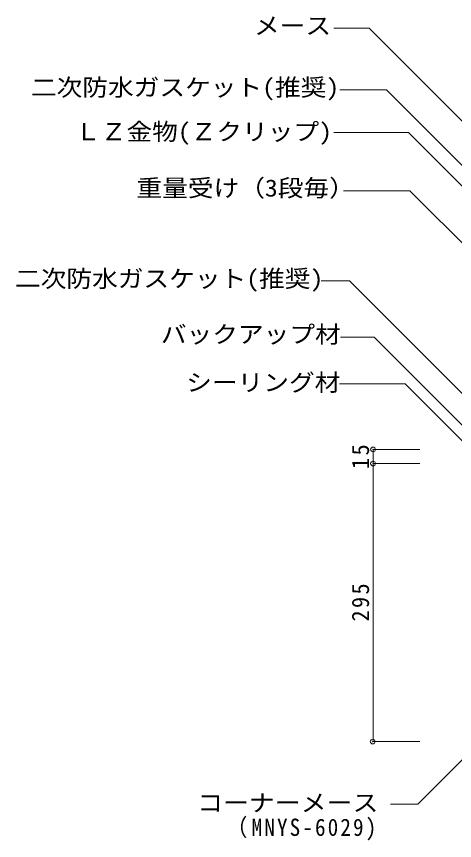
# Model space of a CAD drawing. Units: millimetres on the paper, enlarged 8 times, with parts at other scales. Extents: x -1558 to 1610, y -1130 to 1116.
# Drawn here: x -843 to -470, y -721 to -22 of the extents above; entities that cross this region are included whole.
import ezdxf
from ezdxf.enums import TextEntityAlignment as Align

# ---------------------------------------------------------------- set-up
doc = ezdxf.new("R2010")
doc.units = ezdxf.units.MM
doc.header["$LTSCALE"] = 8
doc.header["$PDMODE"] = 32
doc.header["$PDSIZE"] = 4
doc.layers.add('2-9', color=7, linetype='Continuous', lineweight=9)
doc.styles.add('ＭＳ ゴシック', font='')
doc.styles.get('ＭＳ ゴシック').set_extended_font_data('MS Gothic')

msp = doc.modelspace()

# ---------------------------------------------------------------- linework, layer by layer
at = {"layer": '2-9'}
for p, q in [((-572.979, -31.941), (-543.021, -31.941)), ((-447.768, -127.194), (-543.021, -31.941)), ((-528.344, -84.247), (-567.926, -84.247)), ((-409.642, -202.949), (-528.344, -84.247)), ((-508.294, -169.817), (-564.844, -169.817)), ((-401.731, -276.38), (-508.294, -169.817)), ((-559.579, -246.333), (-583.867, -246.333)), ((-411.444, -394.469), (-559.579, -246.333)), ((-538.806, -294.013), (-567.314, -294.013)), ((-439.901, -392.918), (-538.806, -294.013)), ((-512.357, -333.837), (-568.18, -333.837)), ((-449.65, -396.545), (-512.357, -333.837)), ((-437.972, -626.72), (-501.639, -690.387)), ((-524.709, -690.387), (-501.639, -690.387))]:
    msp.add_line(p, q, dxfattribs=at)
at = {"layer": '2-9', "lineweight": 18}
for p, q in [((-499.991, -389.36), (-539.671, -389.36)), ((-539.671, -401.358), (-539.671, -637.366)), ((-499.991, -637.366), (-539.967, -637.366))]:
    msp.add_line(p, q, dxfattribs=at)
at = {"layer": '2-9'}
msp.add_lwpolyline([(-395.515, -234.341), (-509.479, -120.377), (-572.926, -120.377)], dxfattribs=at)
at = {"layer": '2-9', "lineweight": 18}
msp.add_lwpolyline([(-499.991, -401.358), (-539.671, -401.358), (-539.671, -389.36)], dxfattribs=at)
at = {"layer": '2-9'}
for p in [(-539.671, -389.36), (-539.671, -401.358), (-539.967, -637.366)]:
    msp.add_point(p, dxfattribs=at)

# ---------------------------------------------------------------- texts
at = {"layer": '2-9', "style": 'ＭＳ ゴシック', "width": 1.1}
for s, height, p in [('メース', 14.55, (-640.783, -41.386)), ('二次防水ガスケット(推奨)', 14.55, (-830.35, -93.737)), ('ＬＺ金物(Ｚクリップ)', 14.55, (-792.832, -131.374)), ('重量受け（3段毎）', 14.55, (-740.653, -179.153)), ('二次防水ガスケット(推奨)', 14.55, (-843.868, -256.048)), ('バックアップ材', 14.55, (-719.929, -303.334)), ('シーリング材', 14.55, (-698.392, -344.216)), ('コーナーメース', 14.66, (-689.1, -701.015))]:
    msp.add_text(s, height=height, dxfattribs=at).set_placement(p, align=Align.BOTTOM_LEFT)
at = {"layer": '2-9', "char_height": 14.66, "attachment_point": 7, "rotation": 90, "style": 'ＭＳ ゴシック'}
for s, insert in [('\\T1.21;\\W0.95;15', (-542.834, -405.981)), ('\\T1.21;\\W0.95;295', (-542.826, -535.463))]:
    msp.add_mtext(s, dxfattribs=dict(at, insert=insert))
at = {"layer": '2-9', "insert": (-664.417, -721.31), "char_height": 14.66, "attachment_point": 7, "style": 'ＭＳ ゴシック'}
msp.add_mtext('\\T1.2;\\W0.9;（MNYS-6029)', dxfattribs=at)

doc.saveas('drawing.dxf')
